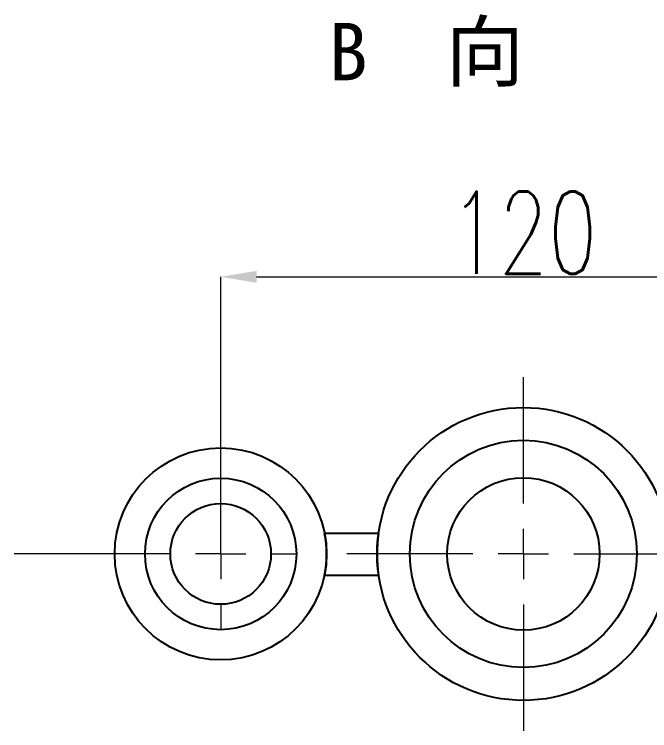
# Model space of a CAD drawing. Header units: millimetres. Extents: x 2063 to 4500, y 825 to 2548.
# Drawn here: x 3235.2 to 3412.3, y 1843.5 to 2043 of the extents above; entities that cross this region are included whole.
import ezdxf

# ---------------------------------------------------------------- set-up
doc = ezdxf.new("R2010")
doc.units = ezdxf.units.MM
doc.linetypes.add('CENTER2', pattern=[28.575, 19.05, -3.175, 3.175, -3.175])
for name, color, linetype, lineweight in [('FORMAT', 7, 'Continuous', 18), ('中心线', 1, 'CENTER2', 13), ('文字', 7, 'Continuous', 13), ('标注', 3, 'Continuous', 13), ('粗实线', 7, 'Continuous', 40)]:
    doc.layers.add(name, color=color, linetype=linetype, lineweight=lineweight)
doc.styles.add('SLDTEXTSTYLE1', font='txt.shx', dxfattribs={"width": 0.7, "bigfont": 'gbcbig.shx'})
doc.styles.add('STYLE1', font='txt.shx', dxfattribs={"width": 0.8, "height": 3, "bigfont": 'hzdx.shx'})
doc.dimstyles.new('SLDDIMSTYLE12$0', dxfattribs={"dimtxt": 12, "dimasz": 10, "dimexe": 0, "dimexo": 0.0625, "dimgap": 0.875, "dimtad": 1, "dimdec": 1, "dimlfac": 1.8, "dimrnd": 1e-09, "dimzin": 12, "dimdsep": 46, "dimtxsty": 'SLDTEXTSTYLE1', "dimcen": 0.09, "dimdle": 8.16, "dimclrd": 3, "dimclre": 3, "dimadec": 0, "dimazin": 3, "dimtfac": 1, "dimtdec": 1, "dimtofl": 0, "dimtmove": 0, "dimatfit": 3, "dimfxl": 0, "dimfrac": 2, "dimtolj": 1, "dimlwd": 5, "dimlwe": 5, "dimarcsym": 0})

# ---------------------------------------------------------------- blocks, each defined once
blk = doc.blocks.new('SW_CENTERMARKSYMBOL_14')
at = {"layer": 'FORMAT', "color": 0}
for p, q in [((0, 2), (0, 7)), ((0, 0), (0, 1)), ((-2, 0), (-7, 0)), ((0, 0), (-1, 0)), ((0, 0), (0, -1)), ((0, 0), (1, 0)), ((2, 0), (7, 0)), ((0, -2), (0, -7))]:
    blk.add_line(p, q, dxfattribs=at)
blk = doc.blocks.new('SW_CENTERMARKSYMBOL_16')
at = {"layer": 'FORMAT', "color": 0}
for p, q in [((0, 2), (0, 3)), ((0, 0), (0, 1)), ((-2, 0), (-8.181, 0)), ((0, 0), (-1, 0)), ((0, 0), (0, -1)), ((0, 0), (1, 0)), ((2, 0), (3, 0)), ((0, -2), (0, -3))]:
    blk.add_line(p, q, dxfattribs=at)
blk = doc.blocks.new('*D62')
at = {"layer": 'Defpoints', "color": 0, "transparency": 16777216}
for p in [(3461.51, 1969.87), (3292.76, 1892.7), (3461.51, 1892.7)]:
    blk.add_point(p, dxfattribs=at)
at = {"layer": '标注', "color": 3, "lineweight": 5, "transparency": 16777216}
blk.add_line((3292.76, 1892.76), (3292.76, 1969.87), dxfattribs=at)
at = {"layer": '标注', "color": 3, "linetype": 'Continuous', "lineweight": 5, "transparency": 16777216}
for p, q in [((3302.76, 1969.87), (3451.51, 1969.87)), ((3461.51, 1892.76), (3461.51, 1969.87))]:
    blk.add_line(p, q, dxfattribs=at)
at = {"layer": '标注', "color": 3, "transparency": 16777216}
for points in [[(3302.76, 1971.53), (3302.76, 1968.2), (3292.76, 1969.87)], [(3451.51, 1971.53), (3451.51, 1968.2), (3461.51, 1969.87)]]:
    blk.add_solid(points, dxfattribs=at)
at = {"layer": '标注', "color": 0, "transparency": 16777216, "insert": (3377.13, 1982.17), "char_height": 10, "attachment_point": 5, "style": 'SLDTEXTSTYLE1'}
blk.add_mtext('\\A1;{\\H2.28571x;120}', dxfattribs=at)

msp = doc.modelspace()

# ---------------------------------------------------------------- linework, layer by layer
at = {"layer": '粗实线', "color": 7, "linetype": 'ByBlock', "lineweight": 25}
for p, q in [((3336.754, 1898.407), (3321.732, 1898.407)), ((3321.696, 1886.807), (3336.78, 1886.807))]:
    msp.add_line(p, q, dxfattribs=at)
for centre, radius in [((3377.133, 1892.697), 40.781), ((3377.133, 1892.697), 31.641), ((3292.758, 1892.697), 29.531), ((3292.758, 1892.697), 21.094), ((3377.133, 1892.697), 21.24), ((3292.758, 1892.697), 14.024)]:
    msp.add_circle(centre, radius, dxfattribs=at)
for centre, radius, start, end in [((3292.758, 1892.697), 29.531, 348.49538, 11.14836), ((3377.133, 1892.697), 40.781, 171.95145, 188.30411)]:
    msp.add_arc(centre, radius, start, end, dxfattribs=at)

# ---------------------------------------------------------------- block references
at = {"layer": '中心线', "linetype": 'ByBlock', "xscale": 7.03125, "yscale": 7.03125, "zscale": 7.03125}
for name, p in [('SW_CENTERMARKSYMBOL_14', (3377.133, 1892.697)), ('SW_CENTERMARKSYMBOL_16', (3292.758, 1892.697))]:
    msp.add_blockref(name, p, dxfattribs=at)

# ---------------------------------------------------------------- texts
at = {"layer": '文字', "insert": (3350.067, 2031.723), "char_height": 16, "width": 240, "attachment_point": 5, "style": 'STYLE1'}
msp.add_mtext('\\pt176;{\\fSimSun|b0|i0|c134|p2;\\W1;B  向}', dxfattribs=at)

# ---------------------------------------------------------------- dimensions: what is measured, and where the dimension line sits
at = {"layer": '标注'}
dim = msp.add_linear_dim(base=(3461.508, 1969.865), p1=(3292.758, 1892.697), p2=(3461.508, 1892.697), text='{\\H2.28571x;120}', dimstyle='SLDDIMSTYLE12$0', override={"dimtxt": 10, "dimtdec": 3, "dimtzin": 0}, dxfattribs=at)
dim.commit()
dim.dimension.update_dxf_attribs({"geometry": '*D62', "text_midpoint": (3377.133, 1982.169)})

doc.saveas('drawing.dxf')
